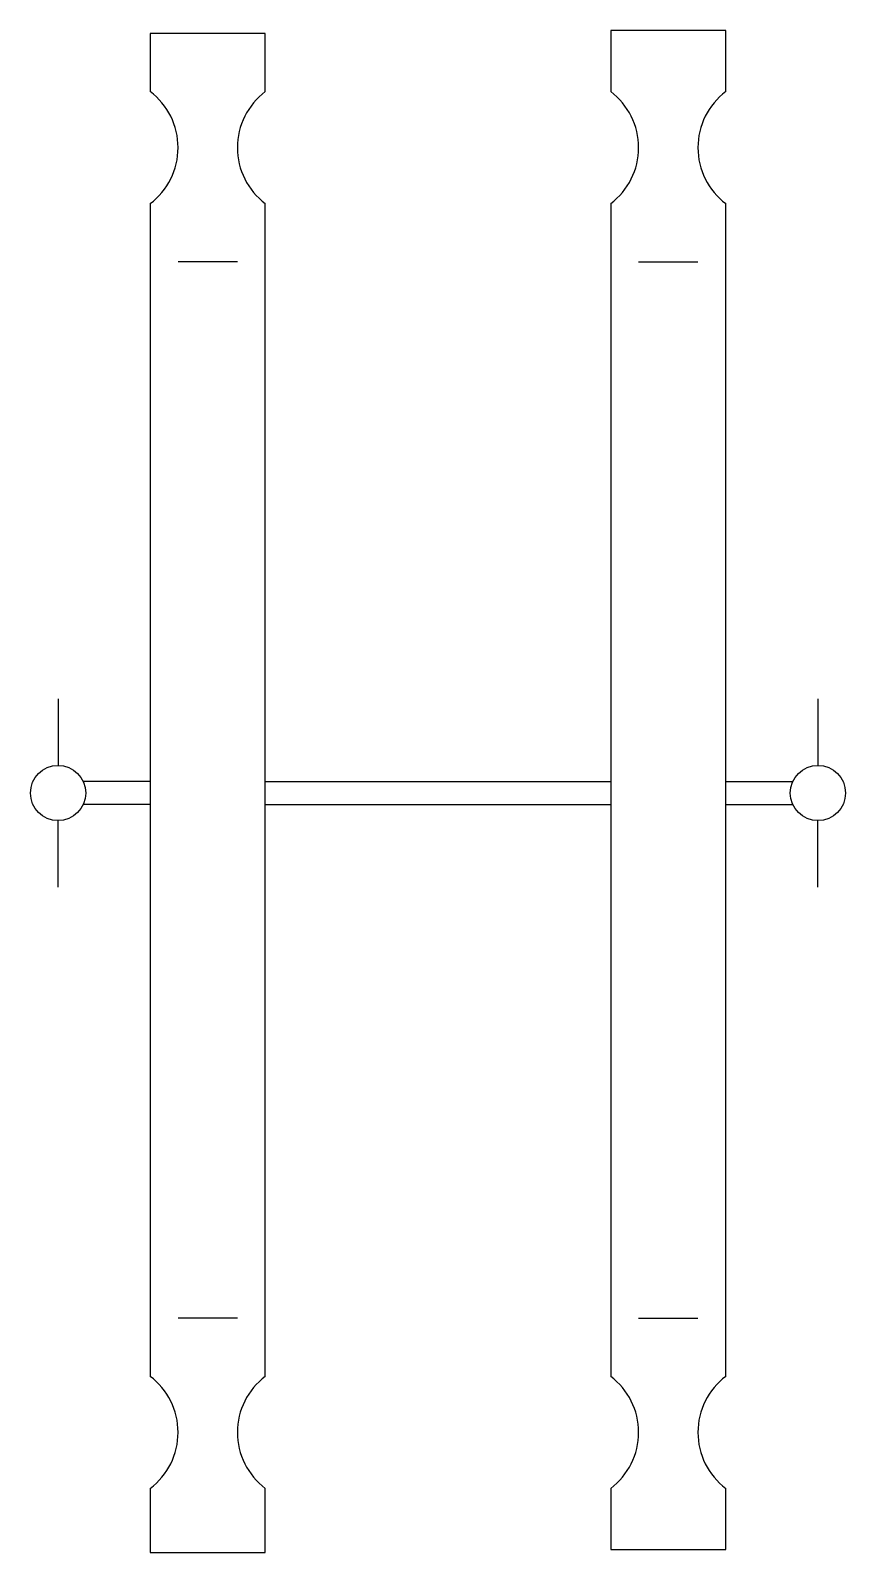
# Model space of a CAD drawing. Extents: x -0.00088 to 0.00088, y -0.00167 to 0.00163.
import ezdxf

# ---------------------------------------------------------------- set-up
doc = ezdxf.new("R2010")
doc.units = 0
doc.header["$MEASUREMENT"] = 0
doc.layers.add('P-PGROUND', color=2, linetype='CONTINUOUS')

msp = doc.modelspace()

# ---------------------------------------------------------------- linework, layer by layer
at = {"layer": 'P-PGROUND'}
for p, q in [((-0.0006250000000003197, 0.001624999999999766), (-0.0006250000000003197, 0.00149868272905973)), ((-0.0003750000000000142, 0.001624999999999766), (-0.0006250000000003197, 0.001624999999999766)), ((-0.0003750000000000142, 0.00149868272905973), (-0.0003750000000000142, 0.001624999999999766)), ((0.0006250000000003197, 0.001631544797785267), (0.0003750000000000142, 0.001631544797785267)), ((0.0003750000000000142, 0.001631544797785267), (0.0003750000000000142, 0.00149868272905973)), ((0.0006250000000003197, 0.00149868272905973), (0.0006250000000003197, 0.001631544797785267)), ((-0.0006250000000003197, 0.001255418465002656), (-0.0006250000000003197, -0.001292328869431536)), ((-0.0003750000000000142, -0.001292328869431536), (-0.0003750000000000142, 0.001255418465002656)), ((0.0003750000000000142, 0.001255418465002656), (0.0003750000000000142, -0.001292328869431536)), ((0.0006250000000003197, -0.001292328869431536), (0.0006250000000003197, 0.001255418465002656)), ((-0.0004356606752393688, 0.001129101194062621), (-0.000564339324760077, 0.001129101194062621)), ((0.0004356606752393688, 0.001129101194062621), (0.000564339324760077, 0.001129101194062621)), ((-0.0008249999999998536, 0.0001795364984049641), (-0.0008249999999998536, 3.500000000045134e-05)), ((0.0008249999999998536, 0.0001795364984049641), (0.0008249999999998536, 3.500000000045134e-05)), ((-0.0006250000000003197, 0), (-0.0007704564394268587, 0)), ((-0.0003750000000000142, 0), (0.0003750000000000142, 0)), ((0.0006250000000003197, 0), (0.0007704564394268587, 0)), ((-0.0006250000000003197, -4.999999999988347e-05), (-0.0007704564394268587, -4.999999999988347e-05)), ((-0.0003750000000000142, -4.999999999988347e-05), (0.0003750000000000142, -4.999999999988347e-05)), ((0.0006250000000003197, -4.999999999988347e-05), (0.0007704564394268587, -4.999999999988347e-05)), ((-0.0008249999999998536, -0.0002295364984048476), (-0.0008249999999998536, -8.500000000033481e-05)), ((0.0008249999999998536, -0.0002295364984048476), (0.0008249999999998536, -8.500000000033481e-05)), ((-0.0004356606752393688, -0.001166011598490613), (-0.000564339324760077, -0.001166011598490613)), ((0.0004356606752393688, -0.001166011598490613), (0.000564339324760077, -0.001166011598490613)), ((-0.0006250000000003197, -0.001535593133487723), (-0.0006250000000003197, -0.001674999999999649)), ((-0.0003750000000000142, -0.001674999999999649), (-0.0003750000000000142, -0.001535593133487723)), ((0.0003750000000000142, -0.001535593133487723), (0.0003750000000000142, -0.001668455202214147)), ((0.0006250000000003197, -0.001668455202214147), (0.0006250000000003197, -0.001535593133487723)), ((-0.0006250000000003197, -0.001674999999999649), (-0.0003750000000000142, -0.001674999999999649)), ((0.0003750000000000142, -0.001668455202214147), (0.0006250000000003197, -0.001668455202214147))]:
    msp.add_line(p, q, dxfattribs=at)
for centre in [(-0.0008249999999998536, -2.499999999994174e-05), (0.0008249999999998536, -2.499999999994174e-05)]:
    msp.add_circle(centre, 6e-05, dxfattribs=at)
for centre, start, end in [((-0.0007166133720675205, 0.001377050597031193), 306.9870743732764, 53.01292562672399), ((-0.0002833866279328134, 0.001377050597031193), 126.987074373276, 233.0129256267236), ((0.0002833866279328134, 0.001377050597031193), 306.9870743732764, 53.01292562672398), ((0.0007166133720675205, 0.001377050597031193), 126.987074373276, 233.0129256267236), ((-0.0007166133720675205, -0.001413961001460073), 306.987074373276, 53.01292562672358), ((-0.0002833866279328134, -0.001413961001460073), 126.9870743732764, 233.012925626724), ((0.0002833866279328134, -0.001413961001460073), 306.987074373276, 53.01292562672358), ((0.0007166133720675205, -0.001413961001460073), 126.9870743732764, 233.012925626724)]:
    msp.add_arc(centre, 0.0001522740473072015, start, end, dxfattribs=at)

doc.saveas('drawing.dxf')
